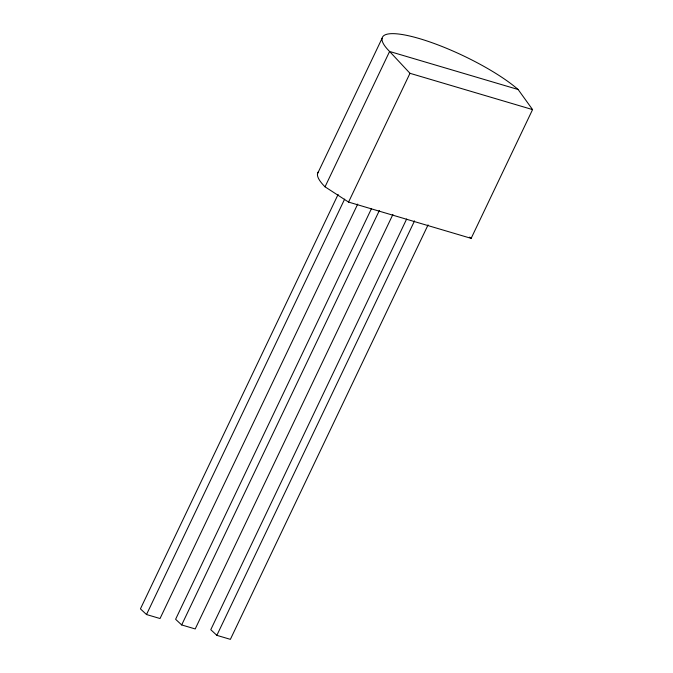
<?xml version="1.0" encoding="UTF-8"?>
<svg xmlns="http://www.w3.org/2000/svg" width="673" height="673" viewBox="0 0 673 673"><rect width="100%" height="100%" fill="white"/><g stroke="black" fill="none" stroke-linecap="round" stroke-linejoin="round"><path stroke-width="1.01" d="M317.53 173.659L382.087 38.302M325.042 186.825L389.6 51.468A81.315 18.154 25.5 0 1 419.666 38.664A81.315 18.154 25.5 0 1 518.117 89.501L532.57 109.59L471.15 238.36L348.564 202.085L325.042 186.825A81.315 18.154 25.5 0 1 318.262 171.977M338.115 194.413L140.43 608.872L146.504 614.533L160.031 618.529L357.725 204.07M146.504 614.533L344.643 199.115M348.564 202.085L409.983 73.307L389.6 51.468L518.117 89.501M371.479 208.613L175.603 619.278L181.676 624.939L195.204 628.944L392.897 214.477M181.676 624.939L379.37 210.472M406.652 219.019L210.775 629.692L216.849 635.346L230.376 639.35L428.07 224.883M216.849 635.346L414.543 220.887M409.983 73.307L532.57 109.59M469.552 237.132L471.15 238.36"/></g></svg>
